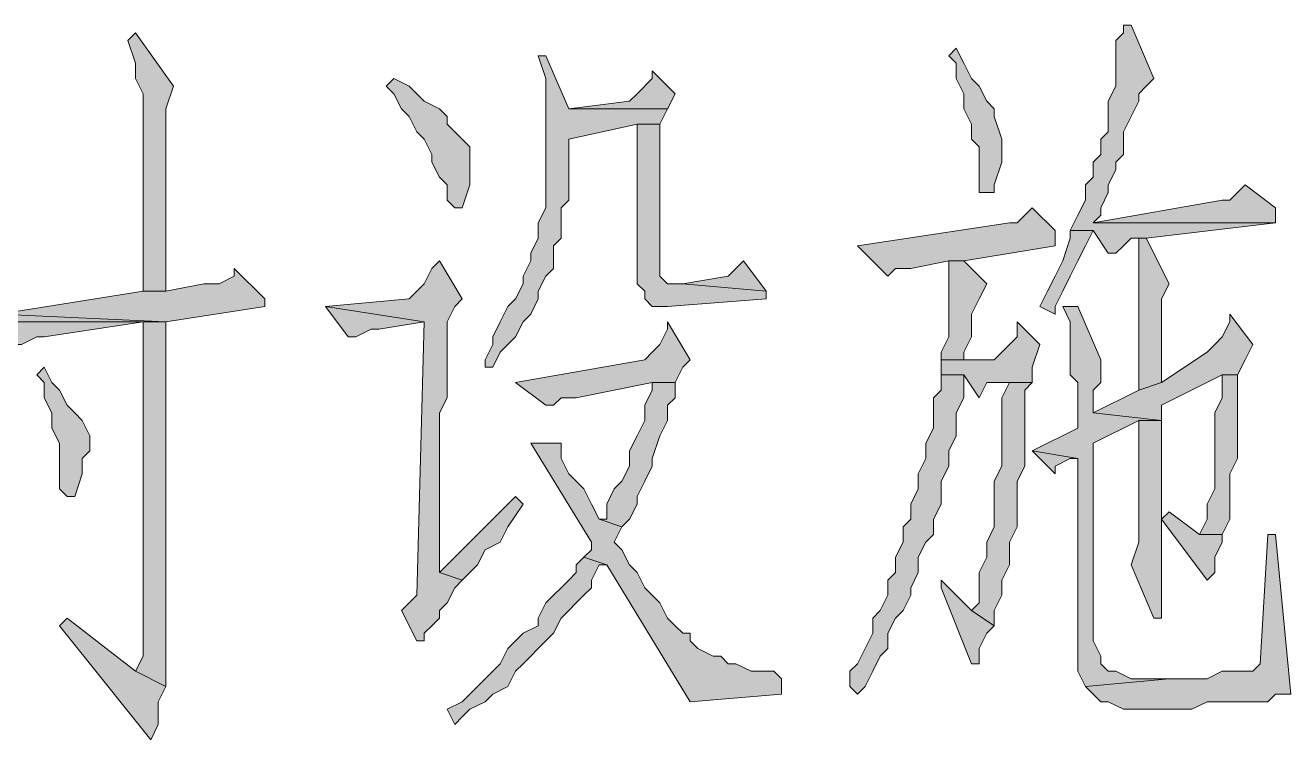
# Model space of a CAD drawing. Header units: millimetres. Extents: x 24 to 410, y 10 to 282.
# Drawn here: x 299.19 to 306.24, y 44.37 to 48.34 of the extents above; entities that cross this region are included whole.
import ezdxf

# ---------------------------------------------------------------- set-up
doc = ezdxf.new("R2010")
doc.units = ezdxf.units.MM

msp = doc.modelspace()

# ---------------------------------------------------------------- hatches: boundary and pattern name
h = msp.add_hatch(color=7)
h.dxf.hatch_style = 2
h.paths.add_polyline_path([(299.804667, 48.302333), (299.762333, 48.26), (299.804667, 48.133), (299.804667, 48.048333), (299.847, 47.963667), (299.847, 46.863), (299.974, 46.863), (299.974, 47.709667), (299.974, 47.879), (300.016333, 48.006)])
h = msp.add_hatch(color=7)
h.dxf.hatch_style = 2
h.paths.add_polyline_path([(305.350333, 48.344667), (305.308, 48.344667), (305.308, 48.302333), (305.265667, 48.26), (305.265667, 48.006), (305.223333, 47.921333), (305.223333, 47.752), (305.181, 47.709667), (305.181, 47.625), (305.138667, 47.582667), (305.138667, 47.498), (305.096333, 47.455667), (305.096333, 47.371), (305.054, 47.286333), (305.011667, 47.201667), (305.138667, 47.201667), (305.223333, 47.074667), (305.265667, 47.074667), (305.308, 47.117), (305.350333, 47.159333), (305.435, 47.159333), (306.154667, 47.244), (305.138667, 47.244), (305.181, 47.286333), (305.181, 47.328667), (305.223333, 47.413333), (305.223333, 47.455667), (305.265667, 47.540333), (305.265667, 47.582667), (305.308, 47.625), (305.308, 47.752), (305.350333, 47.836667), (305.392667, 47.921333), (305.392667, 47.963667), (305.435, 48.006), (305.477333, 48.048333)])
h = msp.add_hatch(color=7)
h.dxf.hatch_style = 2
h.paths.add_polyline_path([(304.376667, 48.217667), (304.334333, 48.175333), (304.376667, 48.133), (304.376667, 48.048333), (304.419, 47.963667), (304.419, 47.879), (304.461333, 47.794333), (304.461333, 47.709667), (304.503667, 47.667333), (304.503667, 47.413333), (304.588333, 47.413333), (304.588333, 47.455667), (304.630667, 47.582667), (304.630667, 47.709667), (304.588333, 47.836667), (304.588333, 47.879), (304.546, 47.921333), (304.503667, 48.006), (304.461333, 48.048333), (304.419, 48.133)])
h = msp.add_hatch(color=7)
h.dxf.hatch_style = 2
h.paths.add_polyline_path([(302.090667, 48.175333), (302.048333, 48.175333), (302.090667, 48.048333), (302.090667, 47.328667), (302.048333, 47.244), (302.048333, 47.159333), (302.006, 47.074667), (302.006, 47.032333), (301.963667, 46.947667), (301.963667, 46.905333), (301.921333, 46.820667), (301.879, 46.778333), (301.836667, 46.693667), (301.794333, 46.609), (301.794333, 46.566667), (301.752, 46.482), (301.752, 46.439667), (301.794333, 46.439667), (301.836667, 46.524333), (301.879, 46.566667), (301.921333, 46.609), (301.963667, 46.693667), (302.006, 46.736), (302.048333, 46.820667), (302.048333, 46.863), (302.090667, 46.947667), (302.133, 46.99), (302.133, 47.117), (302.175333, 47.159333), (302.175333, 47.328667), (302.217667, 47.371), (302.217667, 47.709667), (302.598667, 47.794333), (302.725667, 47.794333), (302.768, 47.879), (302.217667, 47.879)])
h = msp.add_hatch(color=7)
h.dxf.hatch_style = 2
h.paths.add_polyline_path([(302.683333, 48.090667), (302.683333, 48.048333), (302.598667, 47.963667), (302.556333, 47.921333), (302.217667, 47.879), (302.768, 47.879), (302.810333, 47.963667)])
h = msp.add_hatch(color=7)
h.dxf.hatch_style = 2
h.paths.add_polyline_path([(301.244, 48.048333), (301.201667, 48.006), (301.244, 47.963667), (301.286333, 47.879), (301.328667, 47.836667), (301.371, 47.752), (301.413333, 47.709667), (301.455667, 47.625), (301.455667, 47.582667), (301.498, 47.498), (301.540333, 47.455667), (301.540333, 47.371), (301.582667, 47.328667), (301.625, 47.328667), (301.667333, 47.455667), (301.667333, 47.667333), (301.625, 47.709667), (301.540333, 47.794333), (301.540333, 47.836667), (301.498, 47.879), (301.413333, 47.921333), (301.371, 47.963667), (301.328667, 48.006)])
h = msp.add_hatch(color=7)
h.dxf.hatch_style = 2
h.paths.add_polyline_path([(302.725667, 47.794333), (302.598667, 47.794333), (302.598667, 47.032333), (302.598667, 46.905333), (302.641, 46.863), (302.641, 46.820667), (302.683333, 46.778333), (302.768, 46.778333), (303.318333, 46.820667), (303.318333, 46.863), (302.852667, 46.905333), (302.768, 46.905333), (302.725667, 46.947667)])
h = msp.add_hatch(color=7)
h.dxf.hatch_style = 2
h.paths.add_polyline_path([(305.985333, 47.455667), (305.943, 47.413333), (305.900667, 47.371), (305.858333, 47.371), (305.138667, 47.244), (306.154667, 47.244), (306.154667, 47.328667)])
h = msp.add_hatch(color=7)
h.dxf.hatch_style = 2
h.paths.add_polyline_path([(299.042667, 47.371), (298.915667, 47.371), (298.915667, 47.328667), (298.915667, 46.397333), (298.873333, 46.312667), (298.873333, 45.508333), (298.831, 45.466), (298.407667, 45.466), (299.000333, 45.466), (299.000333, 46.058667), (299.042667, 46.185667), (299.042667, 46.693667), (299.847, 46.693667), (299.974, 46.693667), (299.042667, 46.736)])
h = msp.add_hatch(color=7)
h.dxf.hatch_style = 2
h.paths.add_polyline_path([(304.8, 47.328667), (304.757667, 47.286333), (304.715333, 47.244), (304.673, 47.244), (303.826333, 47.117), (303.995667, 46.947667), (304.038, 46.99), (304.122667, 46.99), (304.334333, 47.032333), (304.419, 47.032333), (304.927, 47.117), (304.927, 47.201667)])
h = msp.add_hatch(color=7)
h.dxf.hatch_style = 2
h.paths.add_polyline_path([(305.011667, 47.201667), (305.011667, 47.159333), (304.969333, 47.032333), (304.927, 46.947667), (304.884667, 46.863), (304.842333, 46.778333), (304.927, 46.736), (304.927, 46.778333), (304.969333, 46.863), (305.011667, 46.947667), (305.054, 47.032333), (305.096333, 47.117), (305.138667, 47.201667)])
h = msp.add_hatch(color=7)
h.dxf.hatch_style = 2
h.paths.add_polyline_path([(305.435, 47.159333), (305.392667, 47.159333), (305.392667, 47.117), (305.392667, 46.312667), (305.519667, 46.355), (305.519667, 46.820667), (305.562, 46.905333)])
h = msp.add_hatch(color=7)
h.dxf.hatch_style = 2
h.paths.add_polyline_path([(301.498, 47.032333), (301.455667, 46.99), (301.413333, 46.905333), (301.371, 46.863), (301.328667, 46.820667), (300.863, 46.778333), (301.413333, 46.693667), (301.371, 45.169667), (301.286333, 45.085), (301.371, 44.915667), (301.413333, 44.915667), (301.413333, 44.958), (301.455667, 45.000333), (301.498, 45.042667), (301.498, 45.085), (301.540333, 45.127333), (301.582667, 45.212), (301.625, 45.254333), (301.498, 45.296667), (301.498, 45.974), (301.498, 46.101), (301.498, 46.185667), (301.540333, 46.270333), (301.540333, 46.693667), (301.582667, 46.778333), (301.625, 46.820667)])
h = msp.add_hatch(color=7)
h.dxf.hatch_style = 2
h.paths.add_polyline_path([(303.191333, 47.032333), (303.106667, 46.947667), (302.852667, 46.905333), (303.318333, 46.863)])
h = msp.add_hatch(color=7)
h.dxf.hatch_style = 2
h.paths.add_polyline_path([(304.419, 47.032333), (304.334333, 47.032333), (304.334333, 46.947667), (304.334333, 46.609), (304.292, 46.524333), (304.292, 46.482), (304.419, 46.482), (304.419, 46.524333), (304.461333, 46.609), (304.461333, 46.736), (304.503667, 46.820667), (304.546, 46.905333)])
h = msp.add_hatch(color=7)
h.dxf.hatch_style = 2
h.paths.add_polyline_path([(300.355, 46.99), (300.355, 46.947667), (300.270333, 46.905333), (300.185667, 46.905333), (299.974, 46.863), (299.847, 46.863), (299.042667, 46.736), (299.974, 46.693667), (300.524333, 46.778333), (300.524333, 46.820667)])
h = msp.add_hatch(color=7)
h.dxf.hatch_style = 2
h.paths.add_polyline_path([(300.863, 46.778333), (300.99, 46.609), (301.032333, 46.609), (301.117, 46.651333), (301.159333, 46.651333), (301.413333, 46.693667)])
h = msp.add_hatch(color=7)
h.dxf.hatch_style = 2
h.paths.add_polyline_path([(305.054, 46.778333), (304.969333, 46.778333), (305.011667, 46.693667), (305.011667, 46.397333), (305.054, 46.355), (305.054, 46.101), (304.8, 45.974), (305.054, 45.931667), (305.054, 44.746333), (305.096333, 44.661667), (305.562, 44.704), (305.350333, 44.704), (305.265667, 44.746333), (305.223333, 44.746333), (305.181, 44.788667), (305.181, 44.831), (305.138667, 44.915667), (305.138667, 45.169667), (305.138667, 45.339), (305.138667, 46.016333), (305.392667, 46.143333), (305.519667, 46.143333), (305.138667, 46.185667), (305.138667, 46.312667), (305.181, 46.355), (305.181, 46.482)])
h = msp.add_hatch(color=7)
h.dxf.hatch_style = 2
h.paths.add_polyline_path([(305.900667, 46.736), (305.900667, 46.693667), (305.858333, 46.609), (305.816, 46.566667), (305.773667, 46.524333), (305.519667, 46.355), (305.392667, 46.312667), (305.138667, 46.185667), (305.519667, 46.143333), (305.519667, 46.228), (305.858333, 46.397333), (305.943, 46.397333), (305.985333, 46.482), (306.027667, 46.566667)])
h = msp.add_hatch(color=7)
h.dxf.hatch_style = 2
h.paths.add_polyline_path([(299.847, 46.693667), (299.042667, 46.693667), (299.127333, 46.566667), (299.169667, 46.566667), (299.254333, 46.609), (299.296667, 46.609)])
h = msp.add_hatch(color=7)
h.dxf.hatch_style = 2
h.paths.add_polyline_path([(299.974, 46.693667), (299.847, 46.693667), (299.847, 45.042667), (299.847, 44.831), (299.804667, 44.746333), (299.974, 44.661667)])
h = msp.add_hatch(color=7)
h.dxf.hatch_style = 2
h.paths.add_polyline_path([(302.768, 46.693667), (302.768, 46.651333), (302.725667, 46.566667), (302.683333, 46.524333), (302.641, 46.482), (301.921333, 46.355), (302.090667, 46.228), (302.133, 46.228), (302.175333, 46.270333), (302.26, 46.270333), (302.683333, 46.355), (302.810333, 46.355), (302.852667, 46.439667), (302.895, 46.482)])
h = msp.add_hatch(color=7)
h.dxf.hatch_style = 2
h.paths.add_polyline_path([(304.715333, 46.693667), (304.715333, 46.609), (304.673, 46.566667), (304.630667, 46.524333), (304.588333, 46.482), (304.292, 46.482), (304.292, 46.397333), (304.419, 46.397333), (304.503667, 46.270333), (304.546, 46.355), (304.8, 46.355), (304.8, 46.397333), (304.8, 46.439667), (304.842333, 46.566667)])
h = msp.add_hatch(color=7)
h.dxf.hatch_style = 2
h.paths.add_polyline_path([(299.296667, 46.439667), (299.254333, 46.397333), (299.296667, 46.355), (299.296667, 46.270333), (299.339, 46.185667), (299.339, 46.101), (299.381333, 46.016333), (299.381333, 45.762333), (299.423667, 45.72), (299.466, 45.72), (299.508333, 45.847), (299.508333, 45.931667), (299.550667, 45.974), (299.550667, 46.058667), (299.508333, 46.143333), (299.466, 46.185667), (299.423667, 46.228), (299.381333, 46.312667), (299.339, 46.355)])
h = msp.add_hatch(color=7)
h.dxf.hatch_style = 2
h.paths.add_polyline_path([(304.292, 46.397333), (304.292, 46.312667), (304.249667, 46.270333), (304.249667, 46.101), (304.207333, 46.016333), (304.207333, 45.931667), (304.165, 45.847), (304.165, 45.762333), (304.122667, 45.677667), (304.122667, 45.593), (304.080333, 45.550667), (304.080333, 45.466), (304.038, 45.381333), (304.038, 45.296667), (303.995667, 45.254333), (303.995667, 45.169667), (303.953333, 45.085), (303.911, 45.042667), (303.911, 44.958), (303.868667, 44.873333), (303.826333, 44.788667), (303.784, 44.746333), (303.784, 44.661667), (303.826333, 44.619333), (303.868667, 44.661667), (303.911, 44.746333), (303.953333, 44.831), (303.995667, 44.873333), (303.995667, 44.958), (304.038, 45.042667), (304.080333, 45.085), (304.122667, 45.169667), (304.122667, 45.212), (304.165, 45.296667), (304.165, 45.381333), (304.207333, 45.466), (304.249667, 45.508333), (304.249667, 45.593), (304.292, 45.677667), (304.292, 45.804667), (304.334333, 45.889333), (304.334333, 45.974), (304.376667, 46.058667), (304.376667, 46.185667), (304.419, 46.270333), (304.419, 46.397333)])
h = msp.add_hatch(color=7)
h.dxf.hatch_style = 2
h.paths.add_polyline_path([(305.943, 46.397333), (305.858333, 46.397333), (305.858333, 46.355), (305.858333, 46.270333), (305.816, 46.185667), (305.816, 45.762333), (305.773667, 45.677667), (305.773667, 45.593), (305.731333, 45.508333), (305.858333, 45.508333), (305.900667, 45.593), (305.900667, 45.847), (305.943, 45.931667)])
h = msp.add_hatch(color=7)
h.dxf.hatch_style = 2
h.paths.add_polyline_path([(302.810333, 46.355), (302.683333, 46.355), (302.683333, 46.312667), (302.641, 46.228), (302.641, 46.143333), (302.598667, 46.058667), (302.556333, 45.974), (302.556333, 45.889333), (302.514, 45.804667), (302.471667, 45.762333), (302.429333, 45.677667), (302.429333, 45.593), (302.387, 45.593), (302.514, 45.550667), (302.556333, 45.593), (302.598667, 45.677667), (302.598667, 45.72), (302.641, 45.804667), (302.683333, 45.889333), (302.683333, 45.931667), (302.725667, 46.058667), (302.768, 46.143333), (302.768, 46.228), (302.810333, 46.270333)])
h = msp.add_hatch(color=7)
h.dxf.hatch_style = 2
h.paths.add_polyline_path([(304.8, 46.355), (304.673, 46.355), (304.630667, 46.270333), (304.630667, 45.889333), (304.588333, 45.804667), (304.588333, 45.550667), (304.546, 45.466), (304.546, 45.381333), (304.503667, 45.296667), (304.503667, 45.127333), (304.461333, 45.085), (304.588333, 45.000333), (304.588333, 45.085), (304.630667, 45.169667), (304.630667, 45.254333), (304.673, 45.339), (304.673, 45.466), (304.715333, 45.550667), (304.715333, 45.804667), (304.757667, 45.889333), (304.757667, 46.312667)])
h = msp.add_hatch(color=7)
h.dxf.hatch_style = 2
h.paths.add_polyline_path([(305.519667, 46.143333), (305.392667, 46.143333), (305.392667, 46.101), (305.392667, 45.466), (305.350333, 45.339), (305.477333, 45.042667), (305.519667, 45.042667), (305.519667, 45.085), (305.519667, 45.72), (305.519667, 45.804667)])
h = msp.add_hatch(color=7)
h.dxf.hatch_style = 2
h.paths.add_polyline_path([(302.175333, 46.016333), (302.006, 46.016333), (302.344667, 45.466), (302.344667, 45.423667), (302.302333, 45.381333), (302.429333, 45.339), (302.895, 44.577), (303.403, 44.619333), (303.403, 44.704), (303.360667, 44.746333), (303.233667, 44.746333), (303.149, 44.788667), (303.106667, 44.788667), (303.064333, 44.831), (303.022, 44.831), (302.937333, 44.873333), (302.895, 44.915667), (302.895, 44.958), (302.852667, 44.958), (302.810333, 45.000333), (302.768, 45.042667), (302.725667, 45.127333), (302.683333, 45.169667), (302.641, 45.212), (302.598667, 45.296667), (302.556333, 45.339), (302.514, 45.423667), (302.471667, 45.466), (302.514, 45.550667), (302.387, 45.593), (302.344667, 45.677667), (302.302333, 45.762333), (302.26, 45.804667), (302.217667, 45.847), (302.175333, 45.931667)])
h = msp.add_hatch(color=7)
h.dxf.hatch_style = 2
h.paths.add_polyline_path([(304.8, 45.974), (304.927, 45.847), (304.927, 45.889333), (305.011667, 45.931667), (305.054, 45.931667)])
h = msp.add_hatch(color=7)
h.dxf.hatch_style = 2
h.paths.add_polyline_path([(301.921333, 45.72), (301.498, 45.296667), (301.625, 45.254333), (301.709667, 45.339), (301.752, 45.423667), (301.836667, 45.466), (301.879, 45.550667), (301.963667, 45.677667)])
h = msp.add_hatch(color=7)
h.dxf.hatch_style = 2
h.paths.add_polyline_path([(305.562, 45.635333), (305.519667, 45.593), (305.773667, 45.254333), (305.816, 45.296667), (305.816, 45.381333), (305.858333, 45.466), (305.858333, 45.508333), (305.731333, 45.508333)])
h = msp.add_hatch(color=7)
h.dxf.hatch_style = 2
h.paths.add_polyline_path([(306.154667, 45.508333), (306.112333, 45.508333), (306.07, 44.788667), (306.027667, 44.746333), (305.858333, 44.746333), (305.773667, 44.704), (305.562, 44.704), (305.096333, 44.661667), (305.138667, 44.619333), (305.181, 44.577), (305.223333, 44.577), (305.308, 44.534667), (305.689, 44.534667), (305.773667, 44.577), (305.816, 44.577), (306.112333, 44.577), (306.154667, 44.619333), (306.239333, 44.619333)])
h = msp.add_hatch(color=7)
h.dxf.hatch_style = 2
h.paths.add_polyline_path([(302.302333, 45.381333), (302.26, 45.339), (302.26, 45.296667), (302.217667, 45.254333), (302.175333, 45.212), (302.133, 45.169667), (302.090667, 45.127333), (302.048333, 45.042667), (302.048333, 45.000333), (301.963667, 44.958), (301.921333, 44.915667), (301.879, 44.873333), (301.836667, 44.788667), (301.794333, 44.746333), (301.752, 44.704), (301.667333, 44.619333), (301.625, 44.577), (301.540333, 44.534667), (301.582667, 44.45), (301.625, 44.492333), (301.667333, 44.534667), (301.752, 44.577), (301.794333, 44.619333), (301.879, 44.661667), (301.921333, 44.746333), (301.963667, 44.788667), (302.006, 44.831), (302.048333, 44.873333), (302.090667, 44.915667), (302.133, 44.958), (302.175333, 45.042667), (302.217667, 45.085), (302.26, 45.127333), (302.302333, 45.169667), (302.344667, 45.212), (302.344667, 45.254333), (302.387, 45.339), (302.429333, 45.339)])
h = msp.add_hatch(color=7)
h.dxf.hatch_style = 2
h.paths.add_polyline_path([(304.292, 45.254333), (304.292, 45.212), (304.461333, 44.788667), (304.503667, 44.788667), (304.503667, 44.873333), (304.546, 44.958), (304.588333, 45.000333), (304.461333, 45.085)])
h = msp.add_hatch(color=7)
h.dxf.hatch_style = 2
h.paths.add_polyline_path([(299.423667, 45.042667), (299.381333, 45.000333), (299.889333, 44.365333), (299.931667, 44.45), (299.931667, 44.577), (299.974, 44.661667), (299.804667, 44.746333)])

# ---------------------------------------------------------------- linework, layer by layer
at = {"color": 7, "lineweight": 0}
for points in [[(299.804667, 48.302333), (299.762333, 48.26), (299.804667, 48.133), (299.804667, 48.048333), (299.847, 47.963667), (299.847, 46.863), (299.974, 46.863), (299.974, 47.709667), (299.974, 47.879), (300.016333, 48.006)], [(305.350333, 48.344667), (305.308, 48.344667), (305.308, 48.302333), (305.265667, 48.26), (305.265667, 48.006), (305.223333, 47.921333), (305.223333, 47.752), (305.181, 47.709667), (305.181, 47.625), (305.138667, 47.582667), (305.138667, 47.498), (305.096333, 47.455667), (305.096333, 47.371), (305.054, 47.286333), (305.011667, 47.201667), (305.138667, 47.201667), (305.223333, 47.074667), (305.265667, 47.074667), (305.308, 47.117), (305.350333, 47.159333), (305.435, 47.159333), (306.154667, 47.244), (305.138667, 47.244), (305.181, 47.286333), (305.181, 47.328667), (305.223333, 47.413333), (305.223333, 47.455667), (305.265667, 47.540333), (305.265667, 47.582667), (305.308, 47.625), (305.308, 47.752), (305.350333, 47.836667), (305.392667, 47.921333), (305.392667, 47.963667), (305.435, 48.006), (305.477333, 48.048333)], [(304.376667, 48.217667), (304.334333, 48.175333), (304.376667, 48.133), (304.376667, 48.048333), (304.419, 47.963667), (304.419, 47.879), (304.461333, 47.794333), (304.461333, 47.709667), (304.503667, 47.667333), (304.503667, 47.413333), (304.588333, 47.413333), (304.588333, 47.455667), (304.630667, 47.582667), (304.630667, 47.709667), (304.588333, 47.836667), (304.588333, 47.879), (304.546, 47.921333), (304.503667, 48.006), (304.461333, 48.048333), (304.419, 48.133)], [(302.090667, 48.175333), (302.048333, 48.175333), (302.090667, 48.048333), (302.090667, 47.328667), (302.048333, 47.244), (302.048333, 47.159333), (302.006, 47.074667), (302.006, 47.032333), (301.963667, 46.947667), (301.963667, 46.905333), (301.921333, 46.820667), (301.879, 46.778333), (301.836667, 46.693667), (301.794333, 46.609), (301.794333, 46.566667), (301.752, 46.482), (301.752, 46.439667), (301.794333, 46.439667), (301.836667, 46.524333), (301.879, 46.566667), (301.921333, 46.609), (301.963667, 46.693667), (302.006, 46.736), (302.048333, 46.820667), (302.048333, 46.863), (302.090667, 46.947667), (302.133, 46.99), (302.133, 47.117), (302.175333, 47.159333), (302.175333, 47.328667), (302.217667, 47.371), (302.217667, 47.709667), (302.598667, 47.794333), (302.725667, 47.794333), (302.768, 47.879), (302.217667, 47.879)], [(302.683333, 48.090667), (302.683333, 48.048333), (302.598667, 47.963667), (302.556333, 47.921333), (302.217667, 47.879), (302.768, 47.879), (302.810333, 47.963667)], [(301.244, 48.048333), (301.201667, 48.006), (301.244, 47.963667), (301.286333, 47.879), (301.328667, 47.836667), (301.371, 47.752), (301.413333, 47.709667), (301.455667, 47.625), (301.455667, 47.582667), (301.498, 47.498), (301.540333, 47.455667), (301.540333, 47.371), (301.582667, 47.328667), (301.625, 47.328667), (301.667333, 47.455667), (301.667333, 47.667333), (301.625, 47.709667), (301.540333, 47.794333), (301.540333, 47.836667), (301.498, 47.879), (301.413333, 47.921333), (301.371, 47.963667), (301.328667, 48.006)], [(302.725667, 47.794333), (302.598667, 47.794333), (302.598667, 47.032333), (302.598667, 46.905333), (302.641, 46.863), (302.641, 46.820667), (302.683333, 46.778333), (302.768, 46.778333), (303.318333, 46.820667), (303.318333, 46.863), (302.852667, 46.905333), (302.768, 46.905333), (302.725667, 46.947667)], [(305.985333, 47.455667), (305.943, 47.413333), (305.900667, 47.371), (305.858333, 47.371), (305.138667, 47.244), (306.154667, 47.244), (306.154667, 47.328667)], [(299.042667, 47.371), (298.915667, 47.371), (298.915667, 47.328667), (298.915667, 46.397333), (298.873333, 46.312667), (298.873333, 45.508333), (298.831, 45.466), (298.407667, 45.466), (299.000333, 45.466), (299.000333, 46.058667), (299.042667, 46.185667), (299.042667, 46.693667), (299.847, 46.693667), (299.974, 46.693667), (299.042667, 46.736)], [(304.8, 47.328667), (304.757667, 47.286333), (304.715333, 47.244), (304.673, 47.244), (303.826333, 47.117), (303.995667, 46.947667), (304.038, 46.99), (304.122667, 46.99), (304.334333, 47.032333), (304.419, 47.032333), (304.927, 47.117), (304.927, 47.201667)], [(305.011667, 47.201667), (305.011667, 47.159333), (304.969333, 47.032333), (304.927, 46.947667), (304.884667, 46.863), (304.842333, 46.778333), (304.927, 46.736), (304.927, 46.778333), (304.969333, 46.863), (305.011667, 46.947667), (305.054, 47.032333), (305.096333, 47.117), (305.138667, 47.201667)], [(305.435, 47.159333), (305.392667, 47.159333), (305.392667, 47.117), (305.392667, 46.312667), (305.519667, 46.355), (305.519667, 46.820667), (305.562, 46.905333)], [(301.498, 47.032333), (301.455667, 46.99), (301.413333, 46.905333), (301.371, 46.863), (301.328667, 46.820667), (300.863, 46.778333), (301.413333, 46.693667), (301.371, 45.169667), (301.286333, 45.085), (301.371, 44.915667), (301.413333, 44.915667), (301.413333, 44.958), (301.455667, 45.000333), (301.498, 45.042667), (301.498, 45.085), (301.540333, 45.127333), (301.582667, 45.212), (301.625, 45.254333), (301.498, 45.296667), (301.498, 45.974), (301.498, 46.101), (301.498, 46.185667), (301.540333, 46.270333), (301.540333, 46.693667), (301.582667, 46.778333), (301.625, 46.820667)], [(303.191333, 47.032333), (303.106667, 46.947667), (302.852667, 46.905333), (303.318333, 46.863)], [(304.419, 47.032333), (304.334333, 47.032333), (304.334333, 46.947667), (304.334333, 46.609), (304.292, 46.524333), (304.292, 46.482), (304.419, 46.482), (304.419, 46.524333), (304.461333, 46.609), (304.461333, 46.736), (304.503667, 46.820667), (304.546, 46.905333)], [(300.355, 46.99), (300.355, 46.947667), (300.270333, 46.905333), (300.185667, 46.905333), (299.974, 46.863), (299.847, 46.863), (299.042667, 46.736), (299.974, 46.693667), (300.524333, 46.778333), (300.524333, 46.820667)], [(300.863, 46.778333), (300.99, 46.609), (301.032333, 46.609), (301.117, 46.651333), (301.159333, 46.651333), (301.413333, 46.693667)], [(305.054, 46.778333), (304.969333, 46.778333), (305.011667, 46.693667), (305.011667, 46.397333), (305.054, 46.355), (305.054, 46.101), (304.8, 45.974), (305.054, 45.931667), (305.054, 44.746333), (305.096333, 44.661667), (305.562, 44.704), (305.350333, 44.704), (305.265667, 44.746333), (305.223333, 44.746333), (305.181, 44.788667), (305.181, 44.831), (305.138667, 44.915667), (305.138667, 45.169667), (305.138667, 45.339), (305.138667, 46.016333), (305.392667, 46.143333), (305.519667, 46.143333), (305.138667, 46.185667), (305.138667, 46.312667), (305.181, 46.355), (305.181, 46.482)], [(305.900667, 46.736), (305.900667, 46.693667), (305.858333, 46.609), (305.816, 46.566667), (305.773667, 46.524333), (305.519667, 46.355), (305.392667, 46.312667), (305.138667, 46.185667), (305.519667, 46.143333), (305.519667, 46.228), (305.858333, 46.397333), (305.943, 46.397333), (305.985333, 46.482), (306.027667, 46.566667)], [(299.847, 46.693667), (299.042667, 46.693667), (299.127333, 46.566667), (299.169667, 46.566667), (299.254333, 46.609), (299.296667, 46.609)], [(299.974, 46.693667), (299.847, 46.693667), (299.847, 45.042667), (299.847, 44.831), (299.804667, 44.746333), (299.974, 44.661667)], [(302.768, 46.693667), (302.768, 46.651333), (302.725667, 46.566667), (302.683333, 46.524333), (302.641, 46.482), (301.921333, 46.355), (302.090667, 46.228), (302.133, 46.228), (302.175333, 46.270333), (302.26, 46.270333), (302.683333, 46.355), (302.810333, 46.355), (302.852667, 46.439667), (302.895, 46.482)], [(304.715333, 46.693667), (304.715333, 46.609), (304.673, 46.566667), (304.630667, 46.524333), (304.588333, 46.482), (304.292, 46.482), (304.292, 46.397333), (304.419, 46.397333), (304.503667, 46.270333), (304.546, 46.355), (304.8, 46.355), (304.8, 46.397333), (304.8, 46.439667), (304.842333, 46.566667)], [(299.296667, 46.439667), (299.254333, 46.397333), (299.296667, 46.355), (299.296667, 46.270333), (299.339, 46.185667), (299.339, 46.101), (299.381333, 46.016333), (299.381333, 45.762333), (299.423667, 45.72), (299.466, 45.72), (299.508333, 45.847), (299.508333, 45.931667), (299.550667, 45.974), (299.550667, 46.058667), (299.508333, 46.143333), (299.466, 46.185667), (299.423667, 46.228), (299.381333, 46.312667), (299.339, 46.355)], [(304.292, 46.397333), (304.292, 46.312667), (304.249667, 46.270333), (304.249667, 46.101), (304.207333, 46.016333), (304.207333, 45.931667), (304.165, 45.847), (304.165, 45.762333), (304.122667, 45.677667), (304.122667, 45.593), (304.080333, 45.550667), (304.080333, 45.466), (304.038, 45.381333), (304.038, 45.296667), (303.995667, 45.254333), (303.995667, 45.169667), (303.953333, 45.085), (303.911, 45.042667), (303.911, 44.958), (303.868667, 44.873333), (303.826333, 44.788667), (303.784, 44.746333), (303.784, 44.661667), (303.826333, 44.619333), (303.868667, 44.661667), (303.911, 44.746333), (303.953333, 44.831), (303.995667, 44.873333), (303.995667, 44.958), (304.038, 45.042667), (304.080333, 45.085), (304.122667, 45.169667), (304.122667, 45.212), (304.165, 45.296667), (304.165, 45.381333), (304.207333, 45.466), (304.249667, 45.508333), (304.249667, 45.593), (304.292, 45.677667), (304.292, 45.804667), (304.334333, 45.889333), (304.334333, 45.974), (304.376667, 46.058667), (304.376667, 46.185667), (304.419, 46.270333), (304.419, 46.397333)], [(305.943, 46.397333), (305.858333, 46.397333), (305.858333, 46.355), (305.858333, 46.270333), (305.816, 46.185667), (305.816, 45.762333), (305.773667, 45.677667), (305.773667, 45.593), (305.731333, 45.508333), (305.858333, 45.508333), (305.900667, 45.593), (305.900667, 45.847), (305.943, 45.931667)], [(302.810333, 46.355), (302.683333, 46.355), (302.683333, 46.312667), (302.641, 46.228), (302.641, 46.143333), (302.598667, 46.058667), (302.556333, 45.974), (302.556333, 45.889333), (302.514, 45.804667), (302.471667, 45.762333), (302.429333, 45.677667), (302.429333, 45.593), (302.387, 45.593), (302.514, 45.550667), (302.556333, 45.593), (302.598667, 45.677667), (302.598667, 45.72), (302.641, 45.804667), (302.683333, 45.889333), (302.683333, 45.931667), (302.725667, 46.058667), (302.768, 46.143333), (302.768, 46.228), (302.810333, 46.270333)], [(304.8, 46.355), (304.673, 46.355), (304.630667, 46.270333), (304.630667, 45.889333), (304.588333, 45.804667), (304.588333, 45.550667), (304.546, 45.466), (304.546, 45.381333), (304.503667, 45.296667), (304.503667, 45.127333), (304.461333, 45.085), (304.588333, 45.000333), (304.588333, 45.085), (304.630667, 45.169667), (304.630667, 45.254333), (304.673, 45.339), (304.673, 45.466), (304.715333, 45.550667), (304.715333, 45.804667), (304.757667, 45.889333), (304.757667, 46.312667)], [(305.519667, 46.143333), (305.392667, 46.143333), (305.392667, 46.101), (305.392667, 45.466), (305.350333, 45.339), (305.477333, 45.042667), (305.519667, 45.042667), (305.519667, 45.085), (305.519667, 45.72), (305.519667, 45.804667)], [(302.175333, 46.016333), (302.006, 46.016333), (302.344667, 45.466), (302.344667, 45.423667), (302.302333, 45.381333), (302.429333, 45.339), (302.895, 44.577), (303.403, 44.619333), (303.403, 44.704), (303.360667, 44.746333), (303.233667, 44.746333), (303.149, 44.788667), (303.106667, 44.788667), (303.064333, 44.831), (303.022, 44.831), (302.937333, 44.873333), (302.895, 44.915667), (302.895, 44.958), (302.852667, 44.958), (302.810333, 45.000333), (302.768, 45.042667), (302.725667, 45.127333), (302.683333, 45.169667), (302.641, 45.212), (302.598667, 45.296667), (302.556333, 45.339), (302.514, 45.423667), (302.471667, 45.466), (302.514, 45.550667), (302.387, 45.593), (302.344667, 45.677667), (302.302333, 45.762333), (302.26, 45.804667), (302.217667, 45.847), (302.175333, 45.931667)], [(304.8, 45.974), (304.927, 45.847), (304.927, 45.889333), (305.011667, 45.931667), (305.054, 45.931667)], [(301.921333, 45.72), (301.498, 45.296667), (301.625, 45.254333), (301.709667, 45.339), (301.752, 45.423667), (301.836667, 45.466), (301.879, 45.550667), (301.963667, 45.677667)], [(305.562, 45.635333), (305.519667, 45.593), (305.773667, 45.254333), (305.816, 45.296667), (305.816, 45.381333), (305.858333, 45.466), (305.858333, 45.508333), (305.731333, 45.508333)], [(306.154667, 45.508333), (306.112333, 45.508333), (306.07, 44.788667), (306.027667, 44.746333), (305.858333, 44.746333), (305.773667, 44.704), (305.562, 44.704), (305.096333, 44.661667), (305.138667, 44.619333), (305.181, 44.577), (305.223333, 44.577), (305.308, 44.534667), (305.689, 44.534667), (305.773667, 44.577), (305.816, 44.577), (306.112333, 44.577), (306.154667, 44.619333), (306.239333, 44.619333)], [(302.302333, 45.381333), (302.26, 45.339), (302.26, 45.296667), (302.217667, 45.254333), (302.175333, 45.212), (302.133, 45.169667), (302.090667, 45.127333), (302.048333, 45.042667), (302.048333, 45.000333), (301.963667, 44.958), (301.921333, 44.915667), (301.879, 44.873333), (301.836667, 44.788667), (301.794333, 44.746333), (301.752, 44.704), (301.667333, 44.619333), (301.625, 44.577), (301.540333, 44.534667), (301.582667, 44.45), (301.625, 44.492333), (301.667333, 44.534667), (301.752, 44.577), (301.794333, 44.619333), (301.879, 44.661667), (301.921333, 44.746333), (301.963667, 44.788667), (302.006, 44.831), (302.048333, 44.873333), (302.090667, 44.915667), (302.133, 44.958), (302.175333, 45.042667), (302.217667, 45.085), (302.26, 45.127333), (302.302333, 45.169667), (302.344667, 45.212), (302.344667, 45.254333), (302.387, 45.339), (302.429333, 45.339)], [(304.292, 45.254333), (304.292, 45.212), (304.461333, 44.788667), (304.503667, 44.788667), (304.503667, 44.873333), (304.546, 44.958), (304.588333, 45.000333), (304.461333, 45.085)], [(299.423667, 45.042667), (299.381333, 45.000333), (299.889333, 44.365333), (299.931667, 44.45), (299.931667, 44.577), (299.974, 44.661667), (299.804667, 44.746333)]]:
    msp.add_lwpolyline(points, close=True, dxfattribs=at)

doc.saveas('drawing.dxf')
